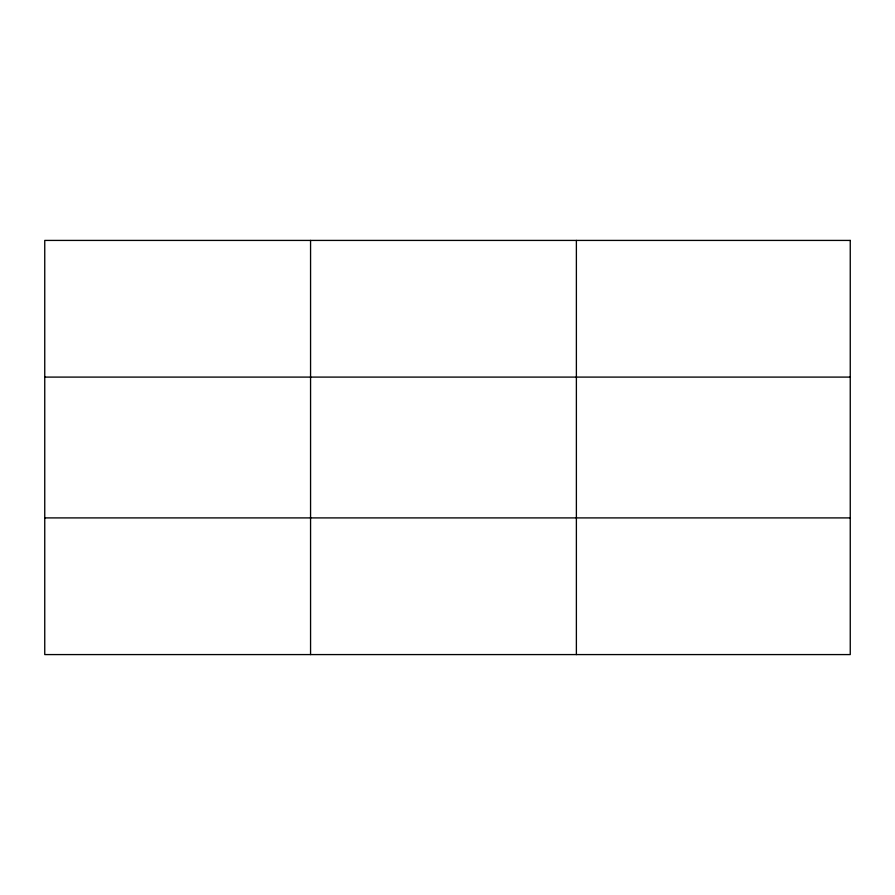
<?xml version="1.0" encoding="UTF-8"?>
<svg xmlns="http://www.w3.org/2000/svg" width="895" height="895" viewBox="0 0 895 895"><rect width="100%" height="100%" fill="white"/><g stroke="black" fill="none" stroke-linecap="round" stroke-linejoin="round"><path stroke-width="1.34" d="M310.565 240.419L310.565 654.581M576.38 240.419L576.38 654.581M44.75 377.097L850.25 377.097M44.75 517.903L850.25 517.903M850.25 240.419L850.25 654.581L44.75 654.581L44.75 240.419L850.25 240.419"/></g></svg>
